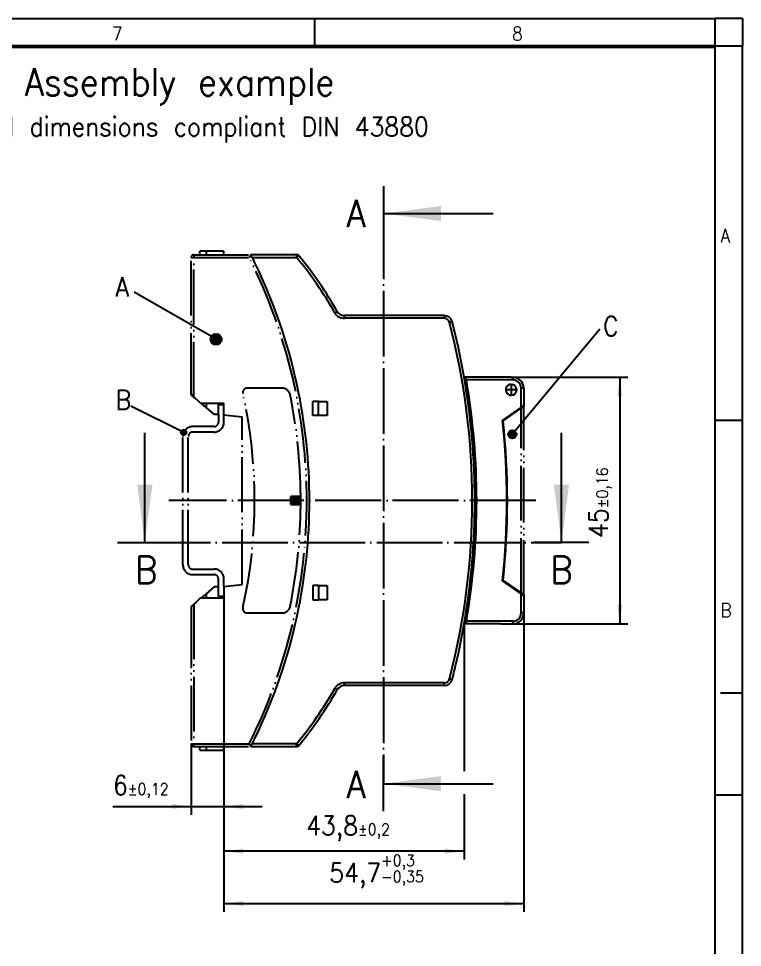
# Model space of a CAD drawing. Header units: millimetres. Extents: x -237 to 357, y 207 to 627.
# Drawn here: x 225 to 357, y 457.8 to 627.2 of the extents above; entities that cross this region are included whole.
import ezdxf

# ---------------------------------------------------------------- set-up
doc = ezdxf.new("R2010")
doc.units = ezdxf.units.MM
doc.linetypes.add('DOT_CENTER', pattern=[14, 12, -1, 0, -1])
doc.linetypes.add('PHANTOM', pattern=[13, 10, -1, 0, -1, 0, -1])
doc.layers.add('1', color=7, linetype='Continuous')
doc.styles.add('CONVERTER_11', font='txt.shx', dxfattribs={"width": 0.9})
doc.dimstyles.new('ME10_DIM_10', dxfattribs={"dimtxt": 3.5, "dimasz": 3.5, "dimexe": 1.5, "dimexo": 0, "dimgap": 1.5, "dimtad": 1, "dimdec": 4, "dimdsep": 46, "dimtxsty": 'CONVERTER_11', "dimsah": 1, "dimcen": 0.09, "dimclrd": 2, "dimclre": 2, "dimclrt": 3, "dimadec": 0, "dimazin": 0, "dimtol": 1, "dimtfac": 0.6, "dimtdec": 0, "dimtix": 1, "dimtmove": 0, "dimatfit": 3, "dimfxl": 1, "dimtolj": 1, "dimtzin": 0, "dimarcsym": 0})
doc.dimstyles.new('ME10_DIM_11', dxfattribs={"dimtxt": 3.5, "dimasz": 3.5, "dimexe": 1.5, "dimexo": 0, "dimgap": 1.5, "dimtad": 1, "dimdec": 1, "dimdsep": 46, "dimtxsty": 'CONVERTER_11', "dimsah": 1, "dimcen": 0.09, "dimclrd": 2, "dimclre": 2, "dimclrt": 3, "dimadec": 0, "dimazin": 0, "dimtol": 1, "dimtfac": 0.6, "dimtdec": 0, "dimtix": 1, "dimtmove": 0, "dimatfit": 3, "dimfxl": 1, "dimtolj": 1, "dimtzin": 0, "dimarcsym": 0})
doc.dimstyles.new('ME10_DIM_12', dxfattribs={"dimtxt": 3.5, "dimasz": 3.5, "dimexe": 1.5, "dimexo": 0, "dimgap": 1.5, "dimtad": 1, "dimdec": 4, "dimdsep": 46, "dimtxsty": 'CONVERTER_11', "dimsah": 1, "dimcen": 0.09, "dimclrd": 2, "dimclre": 2, "dimclrt": 3, "dimadec": 0, "dimazin": 0, "dimtol": 1, "dimtfac": 0.6, "dimtdec": 0, "dimtix": 1, "dimtmove": 0, "dimatfit": 3, "dimfxl": 1, "dimtolj": 1, "dimtzin": 0, "dimarcsym": 0})
doc.dimstyles.new('ME10_DIM_13', dxfattribs={"dimtxt": 3.5, "dimasz": 3.5, "dimexe": 1.5, "dimexo": 0, "dimgap": 1.5, "dimtad": 1, "dimdec": 4, "dimdsep": 46, "dimtxsty": 'CONVERTER_11', "dimsah": 1, "dimcen": 0.09, "dimclrd": 2, "dimclre": 2, "dimclrt": 3, "dimadec": 0, "dimazin": 0, "dimtol": 1, "dimtp": 0.3, "dimtm": 0.35, "dimtfac": 0.6, "dimtdec": 0, "dimtix": 1, "dimtmove": 0, "dimatfit": 3, "dimfxl": 1, "dimtolj": 1, "dimtzin": 0, "dimarcsym": 0})
doc.dimstyles.get("Standard").update_dxf_attribs({"dimtxt": 0.18, "dimasz": 0.18, "dimexe": 0.18, "dimexo": 0.0625, "dimgap": 0.09, "dimtad": 0, "dimtih": 1, "dimtoh": 1, "dimdec": 4, "dimzin": 0, "dimdsep": 46, "dimtxsty": 'Standard', "dimcen": 0.09, "dimadec": 0, "dimazin": 0, "dimtfac": 1, "dimtdec": 4, "dimtofl": 0, "dimtmove": 0, "dimatfit": 3, "dimfxl": 1, "dimtolj": 1, "dimtzin": 0, "dimarcsym": 0})

# ---------------------------------------------------------------- blocks, each defined once
blk = doc.blocks.new('_rahmen__2', base_point=(352, 207.23))
at = {"layer": '1', "color": 2, "linetype": 'Continuous'}
for p, q in [((206, 627.23), (279, 627.23)), ((279, 627.23), (352, 627.23)), ((279, 622.23), (279, 627.23)), ((352, 622.23), (352, 627.23)), ((357, 627.23), (352, 627.23)), ((357, 627.23), (357, 622.23)), ((352, 622.23), (357, 622.23)), ((357, 553.89), (357, 622.23)), ((357, 553.89), (352, 553.89)), ((357, 504.23), (357, 553.89)), ((353, 504.23), (357, 504.23)), ((357, 485.56), (357, 504.23)), ((357, 485.56), (352, 485.56)), ((357, 417.23), (357, 485.56))]:
    blk.add_line(p, q, dxfattribs=at)
at = {"layer": '1', "color": 6, "linetype": 'Continuous'}
for p, q in [((279, 622.23), (206, 622.23)), ((352, 622.23), (279, 622.23)), ((352, 553.89), (352, 622.23)), ((352, 485.56), (352, 553.89)), ((352, 417.23), (352, 485.56))]:
    blk.add_line(p, q, dxfattribs=at)
at = {"layer": '1', "color": 7, "style": 'CONVERTER_11', "width": 0.9}
for s, p in [('7', (242, 623.23)), ('8', (315, 623.23)), ('A', (353, 586.39)), ('B', (353, 518.06))]:
    blk.add_text(s, height=2.5, dxfattribs=at).set_placement(p)
blk = doc.blocks.new('A2I_HS_CD', base_point=(352, 207.23))
at = {"layer": '1'}
blk.add_blockref('_rahmen__2', (352, 207.23), dxfattribs=at)
blk = doc.blocks.new('BC_161_6_DKL_R_H_Select__00449289__7', base_point=(315.02, 539.3))
at = {"color": 7, "linetype": 'Continuous'}
for p, q in [((314.82, 561.8), (315.12, 561.8)), ((317.12, 559.8), (317.12, 556.65)), ((313.34, 553.85), (316.62, 556.15)), ((317.12, 556.5), (316.62, 556.15)), ((317.12, 556.65), (317.12, 556.5)), ((313.34, 524.75), (316.62, 522.45)), ((316.62, 522.45), (317.12, 522.1)), ((317.12, 522.1), (317.12, 521.95)), ((317.12, 521.95), (317.12, 518.8)), ((312.92, 516.8), (313.42, 516.8)), ((313.42, 516.8), (314.62, 516.8)), ((314.62, 516.8), (314.82, 516.8)), ((314.82, 516.8), (315.12, 516.8))]:
    blk.add_line(p, q, dxfattribs=at)
at = {"color": 2, "linetype": 'PHANTOM'}
for p, q in [((316.62, 522.45), (316.62, 556.15)), ((317.12, 522.1), (317.12, 556.5))]:
    blk.add_line(p, q, dxfattribs=at)
at = {"color": 7, "linetype": 'Continuous'}
for centre, radius, start, end in [((315.12, 559.8), 2, 0, 90), ((314.82, 559.5), 1, 126.8699, 270), ((314.82, 559.5), 1, 90, 126.8699), ((314.82, 559.5), 1, 270, 90), ((178.62, 539.3), 135.5, 353.8353, 6.1647), ((315.12, 518.8), 2, 270, 0)]:
    blk.add_arc(centre, radius, start, end, dxfattribs=at)
at = {"layer": '1', "color": 2, "linetype": 'DOT_CENTER'}
for p, q in [((315.92, 559.5), (313.72, 559.5)), ((314.82, 560.6), (314.82, 558.4))]:
    blk.add_line(p, q, dxfattribs=at)
blk = doc.blocks.new('PSTD_0_65x0_65_9-2_54_H_Select__00601676__8', base_point=(275.57, 539.3))
at = {"color": 2, "linetype": 'PHANTOM'}
for p, q in [((274.72, 539.9), (274.72, 538.7)), ((274.72, 539.62), (276.42, 539.62)), ((276.42, 538.98), (274.72, 538.98))]:
    blk.add_line(p, q, dxfattribs=at)
blk = doc.blocks.new('DIN_RAIL_TH_35-7_5_EN60715__00300954-00_1__9', base_point=(258.67, 539.3))
at = {"color": 2, "linetype": 'PHANTOM'}
for p, q in [((261.42, 556.8), (262.32, 556.8)), ((261.42, 555), (261.42, 556.8)), ((262.42, 556.8), (262.32, 556.8)), ((262.42, 554.95), (262.42, 556.8)), ((261.42, 555), (261.42, 553.6)), ((262.42, 553.6), (262.42, 554.95)), ((260.62, 552.8), (256.72, 552.8)), ((254.92, 527.6), (254.92, 551)), ((255.92, 527.6), (255.92, 551)), ((260.62, 551.8), (256.72, 551.8)), ((256.72, 526.8), (260.62, 526.8)), ((256.72, 525.8), (260.62, 525.8)), ((261.42, 523.6), (261.42, 525)), ((261.42, 521.8), (261.42, 523.6)), ((262.42, 523.65), (262.42, 525)), ((262.42, 523.65), (262.42, 521.8)), ((262.32, 521.8), (261.42, 521.8)), ((262.42, 521.8), (262.32, 521.8))]:
    blk.add_line(p, q, dxfattribs=at)
for centre, radius, start, end in [((256.72, 551), 1.8, 90, 180), ((260.62, 553.6), 0.8, 270, 0), ((260.62, 553.6), 1.8, 270, 0), ((256.72, 551), 0.8, 90, 180), ((256.72, 527.6), 1.8, 180, 270), ((256.72, 527.6), 0.8, 180, 270), ((260.62, 525), 1.8, 360, 90), ((260.62, 525), 0.8, 360, 90)]:
    blk.add_arc(centre, radius, start, end, dxfattribs=at)
blk = doc.blocks.new('BC_161_6_GEH-OT_U22_H_Select__00448967__10', base_point=(292.23, 539.3))
at = {"color": 7, "linetype": 'Continuous'}
for p, q in [((275.68, 584.15), (267.34, 584.15)), ((302.6, 573.05), (284.38, 573.05)), ((306.56, 561.76), (306.22, 561.76)), ((314.82, 561.8), (306.25, 561.8)), ((314.82, 561.8), (315.12, 561.8)), ((317.12, 559.8), (317.12, 556.65)), ((279.64, 557.4), (278.62, 557.4)), ((278.62, 554.8), (278.62, 557.4)), ((279.64, 557.4), (281.22, 557.4)), ((281.22, 557.4), (281.22, 554.8)), ((313.23, 553.92), (316.62, 556.3)), ((316.62, 556.3), (317.12, 556.65)), ((279.64, 554.8), (278.62, 554.8)), ((281.22, 554.8), (279.64, 554.8)), ((278.62, 523.8), (278.62, 521.2)), ((279.64, 523.8), (278.62, 523.8)), ((279.64, 523.8), (281.22, 523.8)), ((281.22, 523.8), (281.22, 521.2)), ((316.62, 522.3), (313.23, 524.67)), ((317.12, 521.95), (316.62, 522.3)), ((317.12, 521.95), (317.12, 518.8)), ((278.62, 521.2), (279.64, 521.2)), ((281.22, 521.2), (279.64, 521.2)), ((306.56, 516.84), (306.22, 516.84)), ((312.92, 516.8), (306.25, 516.8)), ((312.92, 516.8), (313.42, 516.8)), ((313.42, 516.8), (314.62, 516.8)), ((314.62, 516.8), (314.82, 516.8)), ((314.82, 516.8), (315.12, 516.8)), ((302.6, 505.55), (284.38, 505.55)), ((267.34, 494.45), (275.68, 494.45))]:
    blk.add_line(p, q, dxfattribs=at)
at = {"color": 2, "linetype": 'Continuous'}
for p, q in [((267.59, 583.65), (275.68, 583.65)), ((275.68, 584.15), (275.68, 583.65)), ((276.06, 583.97), (275.68, 583.65)), ((282.64, 573.56), (283.07, 573.81)), ((284.38, 572.55), (284.38, 573.05)), ((302.6, 573.05), (302.6, 572.55)), ((302.6, 572.55), (284.38, 572.55)), ((304.05, 571.93), (303.56, 571.8)), ((315.12, 561.3), (306.64, 561.3)), ((315.12, 561.8), (315.12, 561.3)), ((317.12, 559.8), (316.62, 559.8)), ((316.62, 556.3), (316.62, 559.8)), ((316.62, 518.8), (316.62, 522.3)), ((317.12, 518.8), (316.62, 518.8)), ((315.12, 517.3), (306.64, 517.3)), ((315.12, 516.8), (315.12, 517.3)), ((304.05, 506.67), (303.56, 506.8)), ((283.07, 504.79), (282.64, 505.03)), ((302.6, 506.05), (284.38, 506.05)), ((284.38, 505.55), (284.38, 506.05)), ((302.6, 505.55), (302.6, 506.05)), ((275.68, 494.95), (267.59, 494.95)), ((275.68, 494.95), (276.06, 494.63)), ((275.68, 494.45), (275.68, 494.95))]:
    blk.add_line(p, q, dxfattribs=at)
at = {"color": 7, "linetype": 'Continuous'}
for centre, radius, start, end in [((178.52, 539.3), 99.5, 26.47, 26.7921), ((178.52, 539.3), 99.5, 25.7562, 26.47), ((275.68, 583.65), 0.5, 39.6525, 90), ((222.17, 539.3), 70, 39.4897, 39.6525), ((222.17, 539.3), 70, 29.5384, 39.4897), ((178.52, 539.3), 99.5, 12.3942, 25.7562), ((284.38, 574.55), 1.5, 209.5384, 270), ((302.6, 571.55), 1.5, 14.5698, 90), ((178.52, 539.3), 129.7, 9.9901, 14.5698), ((178.52, 539.3), 129.66, 350.0254, 9.9746), ((178.52, 539.3), 130, 9.7431, 9.9481), ((178.52, 539.3), 130, 350.2569, 9.7431), ((315.12, 559.8), 2, 0, 90), ((178.52, 539.3), 99.5, 12.2101, 12.3942), ((178.52, 539.3), 99.5, 347.7899, 12.2101), ((314.82, 559.5), 1, 126.8699, 270), ((314.82, 559.5), 1, 90, 126.8699), ((314.82, 559.5), 1, 270, 90), ((178.52, 539.3), 135.5, 353.8038, 6.1962), ((315.12, 518.8), 2, 270, 0), ((178.52, 539.3), 99.5, 334.2438, 347.6058), ((178.52, 539.3), 99.5, 347.6058, 347.7899), ((178.52, 539.3), 129.7, 345.4302, 350.0099), ((178.52, 539.3), 130, 350.0519, 350.2569), ((302.6, 507.05), 1.5, 270, 345.4302), ((284.38, 504.05), 1.5, 90, 150.4616), ((222.17, 539.3), 70, 320.3475, 330.4616), ((178.52, 539.3), 99.5, 333.2079, 333.53), ((178.52, 539.3), 99.5, 333.53, 334.2438), ((275.68, 494.95), 0.5, 270, 320.3475)]:
    blk.add_arc(centre, radius, start, end, dxfattribs=at)
at = {"color": 2, "linetype": 'Continuous'}
for centre, radius, start, end in [((222.17, 539.3), 69.5, 29.5384, 39.6525), ((284.38, 574.55), 2, 209.5384, 270), ((302.6, 571.55), 1, 14.5698, 90), ((178.52, 539.3), 129.2, 345.4302, 14.5698), ((315.12, 559.8), 1.5, 0, 90), ((315.12, 518.8), 1.5, 270, 360), ((302.6, 507.05), 1, 270, 345.4302), ((222.17, 539.3), 69.5, 320.3475, 330.4616), ((284.38, 504.05), 2, 90, 150.4616)]:
    blk.add_arc(centre, radius, start, end, dxfattribs=at)
at = {"color": 7, "linetype": 'Continuous'}
for points, knots in [([(306.22, 561.76), (306.22, 561.76), (306.23, 561.77), (306.24, 561.78), (306.25, 561.79), (306.25, 561.8), (306.25, 561.8)], [0, 0, 0, 0, 0.02031871, 0.04039017, 0.04744405, 0.05449793, 0.05449793, 0.05449793, 0.05449793]), ([(306.22, 516.84), (306.22, 516.83), (306.23, 516.82), (306.24, 516.81), (306.25, 516.8), (306.25, 516.8), (306.25, 516.8)], [0, 0, 0, 0, 0.02015035, 0.04039017, 0.04744405, 0.05449793, 0.05449793, 0.05449793, 0.05449793])]:
    blk.add_open_spline(points, degree=3, knots=knots, dxfattribs=at)
blk = doc.blocks.new('Fussriegel_14_4_L30_Sperr_H_Select__00370451', base_point=(259.37, 508.7))
at = {"color": 2, "linetype": 'PHANTOM'}
for p, q in [((260.72, 523.6), (259.17, 522.3)), ((260.72, 523.6), (261.42, 523.6)), ((261.42, 521.8), (261.42, 523.6)), ((259.17, 522.3), (258.28, 521.55)), ((259.17, 522.3), (259.17, 521.55)), ((257.3, 520.73), (256.42, 519.99)), ((262.32, 521.8), (261.42, 521.8)), ((262.32, 521.8), (262.32, 521.55)), ((256.42, 519.99), (256.42, 519.85)), ((256.42, 519.85), (256.42, 518.75)), ((258.02, 493.8), (258.02, 494.45)), ((258.02, 493.8), (259.17, 493.8)), ((259.17, 494.45), (259.17, 493.8)), ((259.17, 493.8), (262.32, 493.8)), ((262.32, 494.45), (262.32, 493.8))]:
    blk.add_line(p, q, dxfattribs=at)
blk = doc.blocks.new('Fussriegel_14_4_L30_Sperr_H_Select__00370451_2', base_point=(259.37, 569.9))
at = {"color": 2, "linetype": 'PHANTOM'}
for p, q in [((259.17, 584.8), (258.02, 584.8)), ((258.02, 584.15), (258.02, 584.8)), ((262.32, 584.8), (259.17, 584.8)), ((259.17, 584.8), (259.17, 584.15)), ((262.32, 584.8), (262.32, 584.15)), ((256.42, 558.75), (256.42, 559.85)), ((256.42, 558.75), (256.42, 558.61)), ((257.3, 557.87), (256.42, 558.61)), ((259.17, 556.3), (258.28, 557.05)), ((259.17, 557.05), (259.17, 556.3)), ((260.72, 555), (259.17, 556.3)), ((261.42, 556.8), (262.32, 556.8)), ((261.42, 555), (261.42, 556.8)), ((262.32, 557.05), (262.32, 556.8)), ((261.42, 555), (260.72, 555))]:
    blk.add_line(p, q, dxfattribs=at)
blk = doc.blocks.new('BC_161_6_GEH-UT_HBUS__H_Select__00449163__11', base_point=(285.83, 539.3))
at = {"color": 2, "linetype": 'PHANTOM'}
for p, q in [((256.42, 583.65), (256.92, 583.65)), ((256.42, 559.85), (256.42, 583.65)), ((256.92, 584.15), (256.92, 583.65)), ((256.92, 584.15), (267.34, 584.15)), ((256.92, 583.65), (267.03, 583.65)), ((256.92, 558.25), (256.92, 583.65)), ((256.42, 558.75), (256.42, 559.85)), ((273.03, 559.8), (266.64, 559.8)), ((256.42, 558.75), (256.92, 558.25)), ((258.12, 557.05), (256.92, 558.25)), ((258.12, 557.05), (262.42, 557.05)), ((262.42, 556.8), (262.42, 557.05)), ((262.42, 554.95), (262.42, 556.8)), ((279.64, 554.8), (279.64, 557.4)), ((262.42, 554.95), (265.72, 554.6)), ((265.72, 524), (265.72, 554.6)), ((276.42, 540.03), (274.62, 540.03)), ((274.62, 539.9), (274.62, 540.03)), ((274.62, 539.9), (276.42, 539.9)), ((274.62, 538.7), (274.62, 539.9)), ((276.42, 539.9), (276.42, 540.12)), ((276.42, 540.12), (276.42, 540.12)), ((276.42, 538.98), (276.42, 539.9)), ((276.42, 538.7), (276.42, 538.98)), ((274.62, 538.7), (276.42, 538.7)), ((274.62, 538.57), (274.62, 538.7)), ((274.62, 538.57), (276.42, 538.57)), ((276.42, 538.48), (276.42, 538.7)), ((276.42, 538.48), (276.42, 538.48)), ((262.42, 523.65), (265.72, 524)), ((262.42, 523.65), (262.42, 521.8)), ((279.64, 523.8), (279.64, 521.2)), ((256.42, 519.85), (256.92, 520.35)), ((258.12, 521.55), (256.92, 520.35)), ((256.92, 520.35), (256.92, 494.95)), ((258.12, 521.55), (262.42, 521.55)), ((262.42, 521.8), (262.42, 521.55)), ((256.42, 519.85), (256.42, 518.75)), ((256.42, 518.75), (256.42, 494.95)), ((266.64, 518.8), (273.03, 518.8)), ((256.42, 494.95), (256.92, 494.95)), ((256.92, 494.95), (267.03, 494.95)), ((256.92, 494.45), (256.92, 494.95)), ((256.92, 494.45), (267.34, 494.45))]:
    blk.add_line(p, q, dxfattribs=at)
at = {"color": 7, "linetype": 'Continuous'}
for p, q in [((275.68, 584.15), (267.34, 584.15)), ((275.72, 584.15), (275.68, 584.15)), ((279.64, 557.4), (278.62, 557.4)), ((278.62, 554.8), (278.62, 557.4)), ((279.64, 557.4), (281.22, 557.4)), ((281.22, 557.4), (281.22, 554.8)), ((279.64, 554.8), (278.62, 554.8)), ((281.22, 554.8), (279.64, 554.8)), ((278.62, 523.8), (278.62, 521.2)), ((279.64, 523.8), (278.62, 523.8)), ((279.64, 523.8), (281.22, 523.8)), ((281.22, 523.8), (281.22, 521.2)), ((278.62, 521.2), (279.64, 521.2)), ((281.22, 521.2), (279.64, 521.2)), ((267.34, 494.45), (275.68, 494.45)), ((275.68, 494.45), (275.72, 494.45))]:
    blk.add_line(p, q, dxfattribs=at)
at = {"color": 2, "linetype": 'PHANTOM'}
for centre, radius, start, end in [((256.92, 583.65), 0.5, 90, 180), ((178.52, 539.3), 99, 333.3859, 26.6141), ((266.64, 559), 0.8, 90, 192.6011), ((273.03, 558.3), 1.5, 11.3672, 90), ((178.52, 539.3), 89.5, 347.3989, 12.6011), ((178.52, 539.3), 97.9, 0.4792, 11.3672), ((178.52, 539.3), 97.9, 0.428, 0.4792), ((178.52, 539.3), 97.9, 348.6328, 359.5208), ((178.52, 539.3), 97.9, 359.5208, 359.572), ((266.64, 519.6), 0.8, 167.3989, 270), ((273.03, 520.3), 1.5, 270, 348.6328), ((256.92, 494.95), 0.5, 180, 270)]:
    blk.add_arc(centre, radius, start, end, dxfattribs=at)
at = {"color": 7, "linetype": 'Continuous'}
for centre, radius, start, end in [((178.52, 539.3), 99.5, 26.47, 26.7921), ((178.52, 539.3), 99.5, 25.7562, 26.47), ((275.72, 583.65), 0.5, 19.3621, 90), ((178.52, 539.3), 99.5, 12.3942, 25.7562), ((178.52, 539.3), 99.5, 12.2101, 12.3942), ((178.52, 539.3), 99.5, 347.7899, 12.2101), ((178.52, 539.3), 99.5, 334.2438, 347.6058), ((178.52, 539.3), 99.5, 347.6058, 347.7899), ((178.52, 539.3), 99.5, 333.2079, 333.53), ((178.52, 539.3), 99.5, 333.53, 334.2438), ((275.72, 494.95), 0.5, 270, 340.6379)]:
    blk.add_arc(centre, radius, start, end, dxfattribs=at)
blk.add_open_spline([(267.34, 584.15), (267.33, 584.14), (267.32, 584.13), (267.3, 584.09), (267.27, 584.05), (267.23, 583.98), (267.19, 583.91), (267.14, 583.82), (267.08, 583.74), (267.05, 583.68), (267.03, 583.65)], degree=3, knots=[0, 0, 0, 0, 0.0259483, 0.0518966, 0.120424, 0.1892833, 0.2836068, 0.3774647, 0.4821449, 0.5873481, 0.5873481, 0.5873481, 0.5873481], dxfattribs=at)
at = {"color": 2, "linetype": 'PHANTOM'}
blk.add_open_spline([(267.34, 494.45), (267.33, 494.46), (267.32, 494.47), (267.3, 494.5), (267.27, 494.55), (267.23, 494.62), (267.19, 494.69), (267.14, 494.77), (267.08, 494.86), (267.05, 494.92), (267.03, 494.95)], degree=3, knots=[0, 0, 0, 0, 0.0259483, 0.0518966, 0.1209634, 0.1892833, 0.282958, 0.3774647, 0.482703, 0.5873481, 0.5873481, 0.5873481, 0.5873481], dxfattribs=at)
at = {"layer": '1', "color": 2, "linetype": 'DOT_CENTER'}
blk.add_line((319.28, 539.3), (252.39, 539.3), dxfattribs=at)
blk = doc.blocks.new('BC_161_6_UT_HBUS_H_Select__00903363__12', base_point=(285.83, 539.3))
for name, p in [('Fussriegel_14_4_L30_Sperr_H_Select__00370451_2', (259.37, 569.9)), ('BC_161_6_GEH-UT_HBUS__H_Select__00449163__11', (285.83, 539.3)), ('Fussriegel_14_4_L30_Sperr_H_Select__00370451', (259.37, 508.7))]:
    blk.add_blockref(name, p)
blk = doc.blocks.new('BC_161_6_GESAMT__13', base_point=(285.83, 539.3))
for name, p in [('BC_161_6_UT_HBUS_H_Select__00903363__12', (285.83, 539.3)), ('BC_161_6_GEH-OT_U22_H_Select__00448967__10', (292.23, 539.3)), ('BC_161_6_DKL_R_H_Select__00449289__7', (315.02, 539.3)), ('DIN_RAIL_TH_35-7_5_EN60715__00300954-00_1__9', (258.67, 539.3)), ('PSTD_0_65x0_65_9-2_54_H_Select__00601676__8', (275.57, 539.3))]:
    blk.add_blockref(name, p)
blk = doc.blocks.new('*D59')
at = {"layer": '1', "color": 2, "linetype": 'Continuous'}
for p, q in [((314.82, 561.8), (336.11, 561.8)), ((334.61, 561.8), (334.61, 516.8)), ((314.62, 516.8), (336.11, 516.8))]:
    blk.add_line(p, q, dxfattribs=at)
at = {"layer": '1', "color": 2}
for points in [[(335.08, 558.3), (334.15, 558.3), (334.61, 561.8)], [(334.15, 520.3), (335.08, 520.3), (334.61, 516.8)]]:
    blk.add_solid(points, dxfattribs=at)
at = {"layer": '1', "color": 3, "insert": (333.11, 532.49), "char_height": 3.5, "attachment_point": 7, "rotation": 90, "line_spacing_factor": 0.60024, "style": 'CONVERTER_11'}
blk.add_mtext('\\C3;45\\C3;\\H2.1;±0,16', dxfattribs=at)
blk = doc.blocks.new('*D60')
at = {"layer": '1', "color": 2, "linetype": 'Continuous'}
for p, q in [((262.42, 521.8), (262.42, 473.85)), ((306.25, 516.8), (306.25, 489.93)), ((306.25, 485.72), (306.25, 473.85)), ((306.25, 475.35), (262.42, 475.35))]:
    blk.add_line(p, q, dxfattribs=at)
at = {"layer": '1', "color": 2}
for points in [[(265.92, 475.81), (265.92, 474.89), (262.42, 475.35)], [(302.75, 474.89), (302.75, 475.81), (306.25, 475.35)]]:
    blk.add_solid(points, dxfattribs=at)
at = {"layer": '1', "color": 3, "insert": (277.42, 477.2), "char_height": 3.5, "attachment_point": 7, "rotation": 0.0001, "line_spacing_factor": 0.60024, "style": 'CONVERTER_11'}
blk.add_mtext('\\C3;43,8\\C3;\\H2.1;±0,2', dxfattribs=at)
blk = doc.blocks.new('*D61')
at = {"layer": '1', "color": 2, "linetype": 'Continuous'}
for p, q in [((262.42, 523.65), (262.42, 481.99)), ((256.42, 494.95), (256.42, 481.99)), ((242.18, 483.49), (256.42, 483.49)), ((256.42, 483.49), (262.42, 483.49)), ((262.42, 483.49), (269.42, 483.49))]:
    blk.add_line(p, q, dxfattribs=at)
at = {"layer": '1', "color": 2}
for points in [[(252.92, 483.03), (252.92, 483.96), (256.42, 483.49)], [(265.92, 483.96), (265.92, 483.03), (262.42, 483.49)]]:
    blk.add_solid(points, dxfattribs=at)
at = {"layer": '1', "color": 3, "insert": (242.18, 484.99), "char_height": 3.5, "attachment_point": 7, "rotation": 0.0001, "line_spacing_factor": 0.60024, "style": 'CONVERTER_11'}
blk.add_mtext('\\C3;6\\C3;\\H2.1;±0,12', dxfattribs=at)
blk = doc.blocks.new('*D62')
at = {"layer": '1', "color": 2, "linetype": 'Continuous'}
for p, q in [((262.42, 523.65), (262.42, 464.29)), ((317.12, 518.8), (317.12, 464.29)), ((262.42, 465.79), (317.12, 465.79))]:
    blk.add_line(p, q, dxfattribs=at)
at = {"layer": '1', "color": 2}
for points in [[(265.92, 466.25), (265.92, 465.33), (262.42, 465.79)], [(313.62, 465.33), (313.62, 466.25), (317.12, 465.79)]]:
    blk.add_solid(points, dxfattribs=at)
at = {"layer": '1', "color": 3, "insert": (281.65, 468.6), "char_height": 3.5, "attachment_point": 7, "rotation": 0.0001, "line_spacing_factor": 0.60024, "style": 'CONVERTER_11'}
blk.add_mtext('\\C3;54,7\\C3;\\H2.1;\\S+0,3^ -0,35;', dxfattribs=at)
blk = doc.blocks.new('Teilansicht2', base_point=(286.12, 540.43))
at = {"layer": '1', "color": 6, "linetype": 'DOT_CENTER'}
blk.add_line((247.99, 531.68), (323.99, 531.68), dxfattribs=at)
at = {"layer": '1', "color": 6}
for points in [[(246.61, 542.18), (249.37, 542.18), (247.99, 531.68)], [(322.61, 542.18), (325.37, 542.18), (323.99, 531.68)]]:
    blk.add_solid(points, dxfattribs=at)
at = {"layer": '1', "color": 6, "char_height": 5, "attachment_point": 5, "line_spacing_factor": 1.320528, "style": 'CONVERTER_11'}
for insert in [(248.24, 526.68), (323.99, 526.68)]:
    blk.add_mtext('B', dxfattribs=dict(at, insert=insert))
at = {"layer": '1', "color": 6, "linetype": 'Continuous', "has_arrowhead": 0}
for points in [[(247.99, 531.68), (247.99, 551.68)], [(323.99, 531.68), (323.99, 551.68)], [(242.99, 531.68), (247.99, 531.68)], [(247.99, 531.68), (252.99, 531.68)], [(323.99, 531.68), (318.99, 531.68)], [(328.99, 531.68), (323.99, 531.68)]]:
    blk.add_leader(points, dimstyle='Standard', dxfattribs=at)
blk = doc.blocks.new('Teilansicht1__14', base_point=(305.02, 539.66))
at = {"layer": '1', "color": 6, "linetype": 'DOT_CENTER'}
blk.add_line((291.52, 591.66), (291.52, 487.66), dxfattribs=at)
at = {"layer": '1', "color": 6}
for points in [[(302.02, 593.04), (302.02, 590.28), (291.52, 591.66)], [(302.02, 489.04), (302.02, 486.28), (291.52, 487.66)]]:
    blk.add_solid(points, dxfattribs=at)
at = {"layer": '1', "color": 6, "char_height": 5, "attachment_point": 5, "line_spacing_factor": 1.320528, "style": 'CONVERTER_11'}
for insert in [(286.52, 591.66), (286.52, 487.53)]:
    blk.add_mtext('A', dxfattribs=dict(at, insert=insert))
at = {"layer": '1', "color": 6, "linetype": 'Continuous', "has_arrowhead": 0}
for points in [[(291.52, 596.66), (291.52, 591.66)], [(291.52, 591.66), (311.52, 591.66)], [(291.52, 591.66), (291.52, 586.66)], [(291.52, 487.66), (291.52, 492.66)], [(291.52, 487.66), (311.52, 487.66)], [(291.52, 482.66), (291.52, 487.66)]]:
    blk.add_leader(points, dimstyle='Standard', dxfattribs=at)
blk = doc.blocks.new('Vordans1__15', base_point=(255.98011, 515.02712))
at = {"layer": '1'}
h = blk.add_hatch(color=2, dxfattribs=at)
edge = h.paths.add_edge_path()
edge.add_arc((260.99372, 568.71597), 1, 0, 360)
h = blk.add_hatch(color=2, dxfattribs=at)
edge = h.paths.add_edge_path()
edge.add_arc((255.07422, 551.73016), 0.5, 0, 360)
h = blk.add_hatch(color=2, dxfattribs=at)
edge = h.paths.add_edge_path()
edge.add_arc((315.01656, 551.38863), 0.75, 0, 360)
at = {"layer": '1', "color": 2, "linetype": 'Continuous'}
blk.add_line((160.12512, 622.02712), (351.8351, 622.02712), dxfattribs=at)
at = {"layer": '1', "color": 2}
for centre, radius in [((260.99372, 568.71597), 1), ((255.07422, 551.73016), 0.5), ((315.01656, 551.38863), 0.75)]:
    blk.add_circle(centre, radius, dxfattribs=at)
blk.add_blockref('BC_161_6_GESAMT__13', (285.83174, 539.29831))
at = {"layer": '1'}
for name, p in [('Teilansicht1__14', (305.01873, 539.65875)), ('Teilansicht2', (286.11651, 540.42831))]:
    blk.add_blockref(name, p, dxfattribs=at)
at = {"layer": '1', "color": 6, "style": 'CONVERTER_11', "width": 0.9}
blk.add_text('Assembly example', height=5, dxfattribs=at).set_placement((226.09502, 613.15664))
at = {"layer": '1', "color": 3, "style": 'CONVERTER_11', "width": 0.9}
for s, p in [('Overall dimensions compliant DIN 43880', (210.11229, 605.76273)), ('A', (242.65441, 576.52456)), ('C', (331.57079, 569.36734)), ('B', (242.65441, 555.92123))]:
    blk.add_text(s, height=3.5, dxfattribs=at).set_placement(p)
at = {"layer": '1'}
dim = blk.add_linear_dim(base=(334.61452, 561.79831), p1=(314.61873, 516.79831), p2=(314.81873, 561.79831), angle=90, dimstyle='ME10_DIM_10', dxfattribs=at)
dim.commit()
dim.dimension.update_dxf_attribs({"geometry": '*D59', "text_midpoint": (331.36452, 539.29831), "text_rotation": 90})
for base, p1, p2, dimstyle, picture, middle in [((256.41873, 483.49451), (262.41873, 523.65147), (256.41873, 494.94831), 'ME10_DIM_12', '*D61', (247.41368, 486.74451)), ((262.41873, 465.7907), (317.11873, 518.79831), (262.41873, 523.65147), 'ME10_DIM_13', '*D62', (291.06895, 470.1782)), ((306.2522, 475.35326), (262.41873, 521.79831), (306.2522, 516.79831), 'ME10_DIM_11', '*D60', (285.78625, 478.77826))]:
    dim = blk.add_linear_dim(base=base, p1=p1, p2=p2, dimstyle=dimstyle, dxfattribs=at)
    dim.commit()
    dim.dimension.update_dxf_attribs({"geometry": picture, "text_midpoint": middle, "text_rotation": 0.0001389})
at = {"layer": '1', "color": 2, "linetype": 'Continuous', "has_arrowhead": 0}
for points in [[(260.99372, 568.71597), (246.07326, 577.33073)], [(315.01656, 551.38863), (330.96308, 570.6101)], [(255.07422, 551.73016), (245.45692, 556.49355)]]:
    blk.add_leader(points, dimstyle='Standard', dxfattribs=at)

msp = doc.modelspace()

# ---------------------------------------------------------------- block references
for name, p in [('A2I_HS_CD', (352, 207.23)), ('Vordans1__15', (255.98, 515.03))]:
    msp.add_blockref(name, p)

doc.saveas('drawing.dxf')
